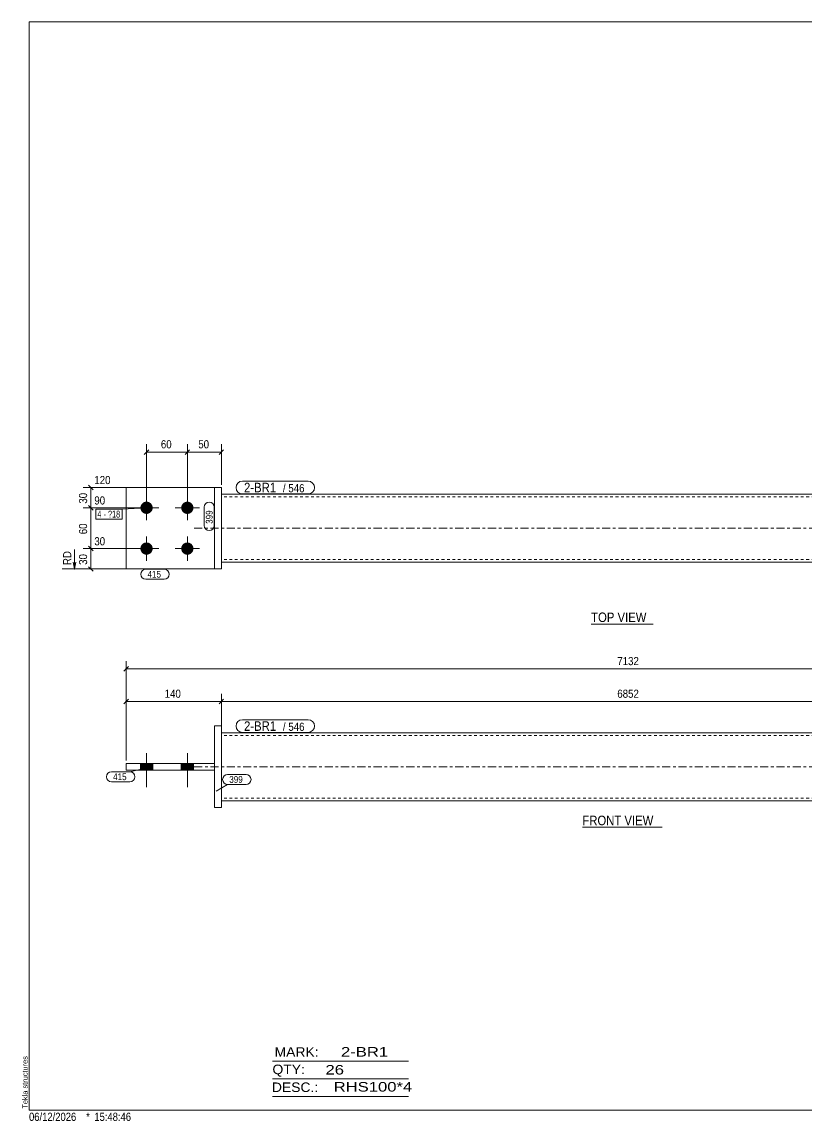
# Model space of a CAD drawing. Header units: millimetres. Extents: x 2 to 579, y 1 to 405.
# Drawn here: x 2.4 to 290.7, y 1 to 405 of the extents above; entities that cross this region are included whole.
import ezdxf

# ---------------------------------------------------------------- set-up
doc = ezdxf.new("R2010")
doc.units = ezdxf.units.MM
for name, pattern in [('XKITLINE00', [0]), ('XKITLINE01', [4, 1, -1, 1, -1]), ('XKITLINE03', [6, 3, -1, 1, -1])]:
    doc.linetypes.add(name, pattern=pattern)
for name, color, linetype, lineweight in [('Bolt', 3, 'Continuous', 0), ('BoltMark', 7, 'Continuous', 0), ('Dimensions', 7, 'Continuous', 0), ('DrawingSheet', 5, 'Continuous', 0), ('OtherObjectType', 7, 'Continuous', 0), ('Part', 2, 'Continuous', 0), ('PartMark', 7, 'Continuous', 0)]:
    doc.layers.add(name, color=color, linetype=linetype, lineweight=lineweight)
doc.styles.add('ARIAL', font='ARIAL.TTF')
doc.styles.add('ARIAL_NARROW', font='ARIALN.TTF')

# ---------------------------------------------------------------- blocks, each defined once
blk = doc.blocks.new('*A2')
at = {"layer": 'Bolt'}
for points in [[(50.45, 132.45), (50.45, 129.95), (45.95, 129.95), (45.95, 132.45)], [(50.45, 132.45), (50.45, 129.95), (45.95, 129.95), (45.95, 132.45)], [(65.45, 132.45), (65.45, 129.95), (60.95, 129.95), (60.95, 132.45)], [(65.45, 132.45), (65.45, 129.95), (60.95, 129.95), (60.95, 132.45)]]:
    blk.add_hatch(color=3, dxfattribs=at).paths.add_polyline_path(points, flags=17)
at = {"layer": 'Bolt', "color": 3, "linetype": 'XKITLINE00', "lineweight": 0}
for p, q in [((48.2, 136.2), (48.2, 123.7)), ((48.2, 136.2), (48.2, 123.7)), ((63.2, 136.2), (63.2, 123.7)), ((63.2, 136.2), (63.2, 123.7)), ((45.95, 132.45), (45.95, 129.95)), ((45.95, 132.45), (45.95, 129.95)), ((50.45, 132.45), (50.45, 129.95)), ((50.45, 132.45), (50.45, 129.95)), ((60.95, 132.45), (60.95, 129.95)), ((60.95, 132.45), (60.95, 129.95)), ((65.45, 132.45), (65.45, 129.95)), ((65.45, 132.45), (65.45, 129.95))]:
    blk.add_line(p, q, dxfattribs=at)
blk = doc.blocks.new('*A3')
at = {"layer": 'Part'}
blk.add_hatch(color=2, dxfattribs=at).paths.add_polyline_path([(300, 145.1), (301.6, 145.1), (300.8, 143.7)], flags=17)
at = {"layer": 'Part', "color": 2, "linetype": 'XKITLINE00', "lineweight": 0}
for p, q in [((75.7, 143.7), (225.7, 143.7)), ((225.8, 143.7), (375.8, 143.7)), ((300.8, 143.7), (300, 145.1)), ((300, 145.1), (301.6, 145.1)), ((301.6, 145.1), (300.8, 143.7)), ((225.7, 118.7), (75.7, 118.7)), ((375.8, 118.7), (225.8, 118.7))]:
    blk.add_line(p, q, dxfattribs=at)
at = {"layer": 'Part', "color": 7, "linetype": 'XKITLINE01', "lineweight": 0}
for p, q in [((75.7, 118.7), (75.7, 143.7)), ((225.7, 142.7), (75.7, 142.7)), ((375.8, 142.7), (225.8, 142.7)), ((375.8, 143.7), (375.8, 118.7)), ((225.7, 119.7), (75.7, 119.7)), ((375.8, 119.7), (225.8, 119.7))]:
    blk.add_line(p, q, dxfattribs=at)
at = {"layer": 'Part', "color": 7, "linetype": 'XKITLINE03', "lineweight": 0}
for p, q in [((65.7, 131.2), (225.7, 131.2)), ((225.8, 131.2), (385.8, 131.2))]:
    blk.add_line(p, q, dxfattribs=at)
at = {"layer": 'Part', "color": 2, "linetype": 'XKITLINE00', "lineweight": 0}
blk.add_circle((300.8, 144.6), 1, dxfattribs=at)
blk = doc.blocks.new('*A6')
at = {"layer": 'Part', "color": 2, "linetype": 'XKITLINE00', "lineweight": 0}
for p, q in [((75.7, 146.2), (73.2, 146.2)), ((73.2, 116.2), (73.2, 146.2)), ((75.7, 116.2), (75.7, 146.2)), ((75.7, 116.2), (73.2, 116.2))]:
    blk.add_line(p, q, dxfattribs=at)
blk = doc.blocks.new('*A7')
at = {"layer": 'Part', "color": 2, "linetype": 'XKITLINE00', "lineweight": 0}
for p, q in [((40.7, 129.95), (40.7, 132.45)), ((40.7, 132.45), (73.2, 132.45)), ((40.7, 129.95), (73.2, 129.95)), ((73.2, 129.95), (73.2, 132.45))]:
    blk.add_line(p, q, dxfattribs=at)
blk = doc.blocks.new('*A9')
at = {"layer": 'Bolt'}
for points in [[(48.14, 224.15), (48.09, 224.15), (48.03, 224.16), (47.98, 224.16), (47.92, 224.17), (47.87, 224.17), (47.82, 224.18), (47.76, 224.19), (47.71, 224.2), (47.65, 224.22), (47.6, 224.23), (47.55, 224.25), (47.49, 224.26), (47.44, 224.28), (47.39, 224.3), (47.34, 224.32), (47.29, 224.34), (47.24, 224.37), (47.19, 224.39), (47.14, 224.42), (47.09, 224.44), (47.04, 224.47), (47, 224.5), (46.95, 224.53), (46.9, 224.56), (46.86, 224.59), (46.82, 224.63), (46.77, 224.66), (46.73, 224.7), (46.69, 224.73), (46.65, 224.77), (46.61, 224.81), (46.57, 224.85), (46.53, 224.89), (46.5, 224.93), (46.46, 224.97), (46.43, 225.02), (46.39, 225.06), (46.36, 225.1), (46.33, 225.15), (46.3, 225.2), (46.27, 225.24), (46.24, 225.29), (46.22, 225.34), (46.19, 225.39), (46.17, 225.44), (46.14, 225.49), (46.12, 225.54), (46.1, 225.59), (46.08, 225.64), (46.06, 225.69), (46.05, 225.75), (46.03, 225.8), (46.02, 225.85), (46, 225.91), (45.99, 225.96), (45.98, 226.02), (45.97, 226.07), (45.97, 226.12), (45.96, 226.18), (45.96, 226.23), (45.95, 226.29), (45.95, 226.34), (45.95, 226.4), (45.95, 226.46), (45.95, 226.51), (45.96, 226.57), (45.96, 226.62), (45.97, 226.68), (45.97, 226.73), (45.98, 226.78), (45.99, 226.84), (46, 226.89), (46.02, 226.95), (46.03, 227), (46.05, 227.05), (46.06, 227.11), (46.08, 227.16), (46.1, 227.21), (46.12, 227.26), (46.14, 227.31), (46.17, 227.36), (46.19, 227.41), (46.22, 227.46), (46.24, 227.51), (46.27, 227.56), (46.3, 227.6), (46.33, 227.65), (46.36, 227.7), (46.39, 227.74), (46.43, 227.78), (46.46, 227.83), (46.5, 227.87), (46.53, 227.91), (46.57, 227.95), (46.61, 227.99), (46.65, 228.03), (46.69, 228.07), (46.73, 228.1), (46.77, 228.14), (46.82, 228.17), (46.86, 228.21), (46.9, 228.24), (46.95, 228.27), (47, 228.3), (47.04, 228.33), (47.09, 228.36), (47.14, 228.38), (47.19, 228.41), (47.24, 228.43), (47.29, 228.46), (47.34, 228.48), (47.39, 228.5), (47.44, 228.52), (47.49, 228.54), (47.55, 228.55), (47.6, 228.57), (47.65, 228.58), (47.71, 228.6), (47.76, 228.61), (47.82, 228.62), (47.87, 228.63), (47.92, 228.63), (47.98, 228.64), (48.03, 228.64), (48.09, 228.65), (48.14, 228.65), (48.2, 228.65), (48.26, 228.65), (48.31, 228.65), (48.37, 228.64), (48.42, 228.64), (48.48, 228.63), (48.53, 228.63), (48.58, 228.62), (48.64, 228.61), (48.69, 228.6), (48.75, 228.58), (48.8, 228.57), (48.85, 228.55), (48.91, 228.54), (48.96, 228.52), (49.01, 228.5), (49.06, 228.48), (49.11, 228.46), (49.16, 228.43), (49.21, 228.41), (49.26, 228.38), (49.31, 228.36), (49.36, 228.33), (49.4, 228.3), (49.45, 228.27), (49.5, 228.24), (49.54, 228.21), (49.58, 228.17), (49.63, 228.14), (49.67, 228.1), (49.71, 228.07), (49.75, 228.03), (49.79, 227.99), (49.83, 227.95), (49.87, 227.91), (49.9, 227.87), (49.94, 227.83), (49.97, 227.78), (50.01, 227.74), (50.04, 227.7), (50.07, 227.65), (50.1, 227.6), (50.13, 227.56), (50.16, 227.51), (50.18, 227.46), (50.21, 227.41), (50.23, 227.36), (50.26, 227.31), (50.28, 227.26), (50.3, 227.21), (50.32, 227.16), (50.34, 227.11), (50.35, 227.05), (50.37, 227), (50.38, 226.95), (50.4, 226.89), (50.41, 226.84), (50.42, 226.78), (50.43, 226.73), (50.43, 226.68), (50.44, 226.62), (50.44, 226.57), (50.45, 226.51), (50.45, 226.46), (50.45, 226.4), (50.45, 226.34), (50.45, 226.29), (50.44, 226.23), (50.44, 226.18), (50.43, 226.12), (50.43, 226.07), (50.42, 226.02), (50.41, 225.96), (50.4, 225.91), (50.38, 225.85), (50.37, 225.8), (50.35, 225.75), (50.34, 225.69), (50.32, 225.64), (50.3, 225.59), (50.28, 225.54), (50.26, 225.49), (50.23, 225.44), (50.21, 225.39), (50.18, 225.34), (50.16, 225.29), (50.13, 225.24), (50.1, 225.2), (50.07, 225.15), (50.04, 225.1), (50.01, 225.06), (49.97, 225.02), (49.94, 224.97), (49.9, 224.93), (49.87, 224.89), (49.83, 224.85), (49.79, 224.81), (49.75, 224.77), (49.71, 224.73), (49.67, 224.7), (49.63, 224.66), (49.58, 224.63), (49.54, 224.59), (49.5, 224.56), (49.45, 224.53), (49.4, 224.5), (49.36, 224.47), (49.31, 224.44), (49.26, 224.42), (49.21, 224.39), (49.16, 224.37), (49.11, 224.34), (49.06, 224.32), (49.01, 224.3), (48.96, 224.28), (48.91, 224.26), (48.85, 224.25), (48.8, 224.23), (48.75, 224.22), (48.69, 224.2), (48.64, 224.19), (48.58, 224.18), (48.53, 224.17), (48.48, 224.17), (48.42, 224.16), (48.37, 224.16), (48.31, 224.15), (48.26, 224.15), (48.2, 224.15)], [(63.14, 224.15), (63.09, 224.15), (63.03, 224.16), (62.98, 224.16), (62.92, 224.17), (62.87, 224.17), (62.82, 224.18), (62.76, 224.19), (62.71, 224.2), (62.65, 224.22), (62.6, 224.23), (62.55, 224.25), (62.49, 224.26), (62.44, 224.28), (62.39, 224.3), (62.34, 224.32), (62.29, 224.34), (62.24, 224.37), (62.19, 224.39), (62.14, 224.42), (62.09, 224.44), (62.04, 224.47), (62, 224.5), (61.95, 224.53), (61.9, 224.56), (61.86, 224.59), (61.82, 224.63), (61.77, 224.66), (61.73, 224.7), (61.69, 224.73), (61.65, 224.77), (61.61, 224.81), (61.57, 224.85), (61.53, 224.89), (61.5, 224.93), (61.46, 224.97), (61.43, 225.02), (61.39, 225.06), (61.36, 225.1), (61.33, 225.15), (61.3, 225.2), (61.27, 225.24), (61.24, 225.29), (61.22, 225.34), (61.19, 225.39), (61.17, 225.44), (61.14, 225.49), (61.12, 225.54), (61.1, 225.59), (61.08, 225.64), (61.06, 225.69), (61.05, 225.75), (61.03, 225.8), (61.02, 225.85), (61, 225.91), (60.99, 225.96), (60.98, 226.02), (60.97, 226.07), (60.97, 226.12), (60.96, 226.18), (60.96, 226.23), (60.95, 226.29), (60.95, 226.34), (60.95, 226.4), (60.95, 226.46), (60.95, 226.51), (60.96, 226.57), (60.96, 226.62), (60.97, 226.68), (60.97, 226.73), (60.98, 226.78), (60.99, 226.84), (61, 226.89), (61.02, 226.95), (61.03, 227), (61.05, 227.05), (61.06, 227.11), (61.08, 227.16), (61.1, 227.21), (61.12, 227.26), (61.14, 227.31), (61.17, 227.36), (61.19, 227.41), (61.22, 227.46), (61.24, 227.51), (61.27, 227.56), (61.3, 227.6), (61.33, 227.65), (61.36, 227.7), (61.39, 227.74), (61.43, 227.78), (61.46, 227.83), (61.5, 227.87), (61.53, 227.91), (61.57, 227.95), (61.61, 227.99), (61.65, 228.03), (61.69, 228.07), (61.73, 228.1), (61.77, 228.14), (61.82, 228.17), (61.86, 228.21), (61.9, 228.24), (61.95, 228.27), (62, 228.3), (62.04, 228.33), (62.09, 228.36), (62.14, 228.38), (62.19, 228.41), (62.24, 228.43), (62.29, 228.46), (62.34, 228.48), (62.39, 228.5), (62.44, 228.52), (62.49, 228.54), (62.55, 228.55), (62.6, 228.57), (62.65, 228.58), (62.71, 228.6), (62.76, 228.61), (62.82, 228.62), (62.87, 228.63), (62.92, 228.63), (62.98, 228.64), (63.03, 228.64), (63.09, 228.65), (63.14, 228.65), (63.2, 228.65), (63.26, 228.65), (63.31, 228.65), (63.37, 228.64), (63.42, 228.64), (63.48, 228.63), (63.53, 228.63), (63.58, 228.62), (63.64, 228.61), (63.69, 228.6), (63.75, 228.58), (63.8, 228.57), (63.85, 228.55), (63.91, 228.54), (63.96, 228.52), (64.01, 228.5), (64.06, 228.48), (64.11, 228.46), (64.16, 228.43), (64.21, 228.41), (64.26, 228.38), (64.31, 228.36), (64.36, 228.33), (64.4, 228.3), (64.45, 228.27), (64.5, 228.24), (64.54, 228.21), (64.58, 228.17), (64.63, 228.14), (64.67, 228.1), (64.71, 228.07), (64.75, 228.03), (64.79, 227.99), (64.83, 227.95), (64.87, 227.91), (64.9, 227.87), (64.94, 227.83), (64.97, 227.78), (65.01, 227.74), (65.04, 227.7), (65.07, 227.65), (65.1, 227.6), (65.13, 227.56), (65.16, 227.51), (65.18, 227.46), (65.21, 227.41), (65.23, 227.36), (65.26, 227.31), (65.28, 227.26), (65.3, 227.21), (65.32, 227.16), (65.34, 227.11), (65.35, 227.05), (65.37, 227), (65.38, 226.95), (65.4, 226.89), (65.41, 226.84), (65.42, 226.78), (65.43, 226.73), (65.43, 226.68), (65.44, 226.62), (65.44, 226.57), (65.45, 226.51), (65.45, 226.46), (65.45, 226.4), (65.45, 226.34), (65.45, 226.29), (65.44, 226.23), (65.44, 226.18), (65.43, 226.12), (65.43, 226.07), (65.42, 226.02), (65.41, 225.96), (65.4, 225.91), (65.38, 225.85), (65.37, 225.8), (65.35, 225.75), (65.34, 225.69), (65.32, 225.64), (65.3, 225.59), (65.28, 225.54), (65.26, 225.49), (65.23, 225.44), (65.21, 225.39), (65.18, 225.34), (65.16, 225.29), (65.13, 225.24), (65.1, 225.2), (65.07, 225.15), (65.04, 225.1), (65.01, 225.06), (64.97, 225.02), (64.94, 224.97), (64.9, 224.93), (64.87, 224.89), (64.83, 224.85), (64.79, 224.81), (64.75, 224.77), (64.71, 224.73), (64.67, 224.7), (64.63, 224.66), (64.58, 224.63), (64.54, 224.59), (64.5, 224.56), (64.45, 224.53), (64.4, 224.5), (64.36, 224.47), (64.31, 224.44), (64.26, 224.42), (64.21, 224.39), (64.16, 224.37), (64.11, 224.34), (64.06, 224.32), (64.01, 224.3), (63.96, 224.28), (63.91, 224.26), (63.85, 224.25), (63.8, 224.23), (63.75, 224.22), (63.69, 224.2), (63.64, 224.19), (63.58, 224.18), (63.53, 224.17), (63.48, 224.17), (63.42, 224.16), (63.37, 224.16), (63.31, 224.15), (63.26, 224.15), (63.2, 224.15)], [(48.14, 209.15), (48.09, 209.15), (48.03, 209.16), (47.98, 209.16), (47.92, 209.17), (47.87, 209.17), (47.82, 209.18), (47.76, 209.19), (47.71, 209.2), (47.65, 209.22), (47.6, 209.23), (47.55, 209.25), (47.49, 209.26), (47.44, 209.28), (47.39, 209.3), (47.34, 209.32), (47.29, 209.34), (47.24, 209.37), (47.19, 209.39), (47.14, 209.42), (47.09, 209.44), (47.04, 209.47), (47, 209.5), (46.95, 209.53), (46.9, 209.56), (46.86, 209.59), (46.82, 209.63), (46.77, 209.66), (46.73, 209.7), (46.69, 209.73), (46.65, 209.77), (46.61, 209.81), (46.57, 209.85), (46.53, 209.89), (46.5, 209.93), (46.46, 209.97), (46.43, 210.02), (46.39, 210.06), (46.36, 210.1), (46.33, 210.15), (46.3, 210.2), (46.27, 210.24), (46.24, 210.29), (46.22, 210.34), (46.19, 210.39), (46.17, 210.44), (46.14, 210.49), (46.12, 210.54), (46.1, 210.59), (46.08, 210.64), (46.06, 210.69), (46.05, 210.75), (46.03, 210.8), (46.02, 210.85), (46, 210.91), (45.99, 210.96), (45.98, 211.02), (45.97, 211.07), (45.97, 211.12), (45.96, 211.18), (45.96, 211.23), (45.95, 211.29), (45.95, 211.34), (45.95, 211.4), (45.95, 211.46), (45.95, 211.51), (45.96, 211.57), (45.96, 211.62), (45.97, 211.68), (45.97, 211.73), (45.98, 211.78), (45.99, 211.84), (46, 211.89), (46.02, 211.95), (46.03, 212), (46.05, 212.05), (46.06, 212.11), (46.08, 212.16), (46.1, 212.21), (46.12, 212.26), (46.14, 212.31), (46.17, 212.36), (46.19, 212.41), (46.22, 212.46), (46.24, 212.51), (46.27, 212.56), (46.3, 212.6), (46.33, 212.65), (46.36, 212.7), (46.39, 212.74), (46.43, 212.78), (46.46, 212.83), (46.5, 212.87), (46.53, 212.91), (46.57, 212.95), (46.61, 212.99), (46.65, 213.03), (46.69, 213.07), (46.73, 213.1), (46.77, 213.14), (46.82, 213.17), (46.86, 213.21), (46.9, 213.24), (46.95, 213.27), (47, 213.3), (47.04, 213.33), (47.09, 213.36), (47.14, 213.38), (47.19, 213.41), (47.24, 213.43), (47.29, 213.46), (47.34, 213.48), (47.39, 213.5), (47.44, 213.52), (47.49, 213.54), (47.55, 213.55), (47.6, 213.57), (47.65, 213.58), (47.71, 213.6), (47.76, 213.61), (47.82, 213.62), (47.87, 213.63), (47.92, 213.63), (47.98, 213.64), (48.03, 213.64), (48.09, 213.65), (48.14, 213.65), (48.2, 213.65), (48.26, 213.65), (48.31, 213.65), (48.37, 213.64), (48.42, 213.64), (48.48, 213.63), (48.53, 213.63), (48.58, 213.62), (48.64, 213.61), (48.69, 213.6), (48.75, 213.58), (48.8, 213.57), (48.85, 213.55), (48.91, 213.54), (48.96, 213.52), (49.01, 213.5), (49.06, 213.48), (49.11, 213.46), (49.16, 213.43), (49.21, 213.41), (49.26, 213.38), (49.31, 213.36), (49.36, 213.33), (49.4, 213.3), (49.45, 213.27), (49.5, 213.24), (49.54, 213.21), (49.58, 213.17), (49.63, 213.14), (49.67, 213.1), (49.71, 213.07), (49.75, 213.03), (49.79, 212.99), (49.83, 212.95), (49.87, 212.91), (49.9, 212.87), (49.94, 212.83), (49.97, 212.78), (50.01, 212.74), (50.04, 212.7), (50.07, 212.65), (50.1, 212.6), (50.13, 212.56), (50.16, 212.51), (50.18, 212.46), (50.21, 212.41), (50.23, 212.36), (50.26, 212.31), (50.28, 212.26), (50.3, 212.21), (50.32, 212.16), (50.34, 212.11), (50.35, 212.05), (50.37, 212), (50.38, 211.95), (50.4, 211.89), (50.41, 211.84), (50.42, 211.78), (50.43, 211.73), (50.43, 211.68), (50.44, 211.62), (50.44, 211.57), (50.45, 211.51), (50.45, 211.46), (50.45, 211.4), (50.45, 211.34), (50.45, 211.29), (50.44, 211.23), (50.44, 211.18), (50.43, 211.12), (50.43, 211.07), (50.42, 211.02), (50.41, 210.96), (50.4, 210.91), (50.38, 210.85), (50.37, 210.8), (50.35, 210.75), (50.34, 210.69), (50.32, 210.64), (50.3, 210.59), (50.28, 210.54), (50.26, 210.49), (50.23, 210.44), (50.21, 210.39), (50.18, 210.34), (50.16, 210.29), (50.13, 210.24), (50.1, 210.2), (50.07, 210.15), (50.04, 210.1), (50.01, 210.06), (49.97, 210.02), (49.94, 209.97), (49.9, 209.93), (49.87, 209.89), (49.83, 209.85), (49.79, 209.81), (49.75, 209.77), (49.71, 209.73), (49.67, 209.7), (49.63, 209.66), (49.58, 209.63), (49.54, 209.59), (49.5, 209.56), (49.45, 209.53), (49.4, 209.5), (49.36, 209.47), (49.31, 209.44), (49.26, 209.42), (49.21, 209.39), (49.16, 209.37), (49.11, 209.34), (49.06, 209.32), (49.01, 209.3), (48.96, 209.28), (48.91, 209.26), (48.85, 209.25), (48.8, 209.23), (48.75, 209.22), (48.69, 209.2), (48.64, 209.19), (48.58, 209.18), (48.53, 209.17), (48.48, 209.17), (48.42, 209.16), (48.37, 209.16), (48.31, 209.15), (48.26, 209.15), (48.2, 209.15)], [(63.14, 209.15), (63.09, 209.15), (63.03, 209.16), (62.98, 209.16), (62.92, 209.17), (62.87, 209.17), (62.82, 209.18), (62.76, 209.19), (62.71, 209.2), (62.65, 209.22), (62.6, 209.23), (62.55, 209.25), (62.49, 209.26), (62.44, 209.28), (62.39, 209.3), (62.34, 209.32), (62.29, 209.34), (62.24, 209.37), (62.19, 209.39), (62.14, 209.42), (62.09, 209.44), (62.04, 209.47), (62, 209.5), (61.95, 209.53), (61.9, 209.56), (61.86, 209.59), (61.82, 209.63), (61.77, 209.66), (61.73, 209.7), (61.69, 209.73), (61.65, 209.77), (61.61, 209.81), (61.57, 209.85), (61.53, 209.89), (61.5, 209.93), (61.46, 209.97), (61.43, 210.02), (61.39, 210.06), (61.36, 210.1), (61.33, 210.15), (61.3, 210.2), (61.27, 210.24), (61.24, 210.29), (61.22, 210.34), (61.19, 210.39), (61.17, 210.44), (61.14, 210.49), (61.12, 210.54), (61.1, 210.59), (61.08, 210.64), (61.06, 210.69), (61.05, 210.75), (61.03, 210.8), (61.02, 210.85), (61, 210.91), (60.99, 210.96), (60.98, 211.02), (60.97, 211.07), (60.97, 211.12), (60.96, 211.18), (60.96, 211.23), (60.95, 211.29), (60.95, 211.34), (60.95, 211.4), (60.95, 211.46), (60.95, 211.51), (60.96, 211.57), (60.96, 211.62), (60.97, 211.68), (60.97, 211.73), (60.98, 211.78), (60.99, 211.84), (61, 211.89), (61.02, 211.95), (61.03, 212), (61.05, 212.05), (61.06, 212.11), (61.08, 212.16), (61.1, 212.21), (61.12, 212.26), (61.14, 212.31), (61.17, 212.36), (61.19, 212.41), (61.22, 212.46), (61.24, 212.51), (61.27, 212.56), (61.3, 212.6), (61.33, 212.65), (61.36, 212.7), (61.39, 212.74), (61.43, 212.78), (61.46, 212.83), (61.5, 212.87), (61.53, 212.91), (61.57, 212.95), (61.61, 212.99), (61.65, 213.03), (61.69, 213.07), (61.73, 213.1), (61.77, 213.14), (61.82, 213.17), (61.86, 213.21), (61.9, 213.24), (61.95, 213.27), (62, 213.3), (62.04, 213.33), (62.09, 213.36), (62.14, 213.38), (62.19, 213.41), (62.24, 213.43), (62.29, 213.46), (62.34, 213.48), (62.39, 213.5), (62.44, 213.52), (62.49, 213.54), (62.55, 213.55), (62.6, 213.57), (62.65, 213.58), (62.71, 213.6), (62.76, 213.61), (62.82, 213.62), (62.87, 213.63), (62.92, 213.63), (62.98, 213.64), (63.03, 213.64), (63.09, 213.65), (63.14, 213.65), (63.2, 213.65), (63.26, 213.65), (63.31, 213.65), (63.37, 213.64), (63.42, 213.64), (63.48, 213.63), (63.53, 213.63), (63.58, 213.62), (63.64, 213.61), (63.69, 213.6), (63.75, 213.58), (63.8, 213.57), (63.85, 213.55), (63.91, 213.54), (63.96, 213.52), (64.01, 213.5), (64.06, 213.48), (64.11, 213.46), (64.16, 213.43), (64.21, 213.41), (64.26, 213.38), (64.31, 213.36), (64.36, 213.33), (64.4, 213.3), (64.45, 213.27), (64.5, 213.24), (64.54, 213.21), (64.58, 213.17), (64.63, 213.14), (64.67, 213.1), (64.71, 213.07), (64.75, 213.03), (64.79, 212.99), (64.83, 212.95), (64.87, 212.91), (64.9, 212.87), (64.94, 212.83), (64.97, 212.78), (65.01, 212.74), (65.04, 212.7), (65.07, 212.65), (65.1, 212.6), (65.13, 212.56), (65.16, 212.51), (65.18, 212.46), (65.21, 212.41), (65.23, 212.36), (65.26, 212.31), (65.28, 212.26), (65.3, 212.21), (65.32, 212.16), (65.34, 212.11), (65.35, 212.05), (65.37, 212), (65.38, 211.95), (65.4, 211.89), (65.41, 211.84), (65.42, 211.78), (65.43, 211.73), (65.43, 211.68), (65.44, 211.62), (65.44, 211.57), (65.45, 211.51), (65.45, 211.46), (65.45, 211.4), (65.45, 211.34), (65.45, 211.29), (65.44, 211.23), (65.44, 211.18), (65.43, 211.12), (65.43, 211.07), (65.42, 211.02), (65.41, 210.96), (65.4, 210.91), (65.38, 210.85), (65.37, 210.8), (65.35, 210.75), (65.34, 210.69), (65.32, 210.64), (65.3, 210.59), (65.28, 210.54), (65.26, 210.49), (65.23, 210.44), (65.21, 210.39), (65.18, 210.34), (65.16, 210.29), (65.13, 210.24), (65.1, 210.2), (65.07, 210.15), (65.04, 210.1), (65.01, 210.06), (64.97, 210.02), (64.94, 209.97), (64.9, 209.93), (64.87, 209.89), (64.83, 209.85), (64.79, 209.81), (64.75, 209.77), (64.71, 209.73), (64.67, 209.7), (64.63, 209.66), (64.58, 209.63), (64.54, 209.59), (64.5, 209.56), (64.45, 209.53), (64.4, 209.5), (64.36, 209.47), (64.31, 209.44), (64.26, 209.42), (64.21, 209.39), (64.16, 209.37), (64.11, 209.34), (64.06, 209.32), (64.01, 209.3), (63.96, 209.28), (63.91, 209.26), (63.85, 209.25), (63.8, 209.23), (63.75, 209.22), (63.69, 209.2), (63.64, 209.19), (63.58, 209.18), (63.53, 209.17), (63.48, 209.17), (63.42, 209.16), (63.37, 209.16), (63.31, 209.15), (63.26, 209.15), (63.2, 209.15)]]:
    blk.add_hatch(color=3, dxfattribs=at).paths.add_polyline_path(points, flags=17)
at = {"layer": 'Bolt', "color": 3, "linetype": 'XKITLINE00', "lineweight": 0}
for p, q in [((48.2, 230.9), (48.2, 221.9)), ((63.2, 230.9), (63.2, 221.9)), ((52.7, 226.4), (43.7, 226.4)), ((67.7, 226.4), (58.7, 226.4)), ((48.2, 215.9), (48.2, 206.9)), ((63.2, 215.9), (63.2, 206.9)), ((52.7, 211.4), (43.7, 211.4)), ((67.7, 211.4), (58.7, 211.4))]:
    blk.add_line(p, q, dxfattribs=at)
blk = doc.blocks.new('*A10')
at = {"layer": 'Part'}
blk.add_hatch(color=2, dxfattribs=at).paths.add_polyline_path([(300, 220.3), (301.6, 220.3), (300.8, 218.9)], flags=17)
at = {"layer": 'Part', "color": 2, "linetype": 'XKITLINE00', "lineweight": 0}
for p, q in [((225.7, 231.4), (75.7, 231.4)), ((375.8, 231.4), (225.8, 231.4)), ((300.8, 218.9), (300, 220.3)), ((300, 220.3), (301.6, 220.3)), ((301.6, 220.3), (300.8, 218.9)), ((225.7, 206.4), (75.7, 206.4)), ((375.8, 206.4), (225.8, 206.4))]:
    blk.add_line(p, q, dxfattribs=at)
at = {"layer": 'Part', "color": 7, "linetype": 'XKITLINE01', "lineweight": 0}
for p, q in [((75.7, 206.4), (75.7, 231.4)), ((225.7, 230.4), (75.7, 230.4)), ((375.8, 230.4), (225.8, 230.4)), ((375.8, 206.4), (375.8, 231.4)), ((225.7, 207.4), (75.7, 207.4)), ((375.8, 207.4), (225.8, 207.4))]:
    blk.add_line(p, q, dxfattribs=at)
at = {"layer": 'Part', "color": 7, "linetype": 'XKITLINE03', "lineweight": 0}
for p, q in [((65.7, 218.9), (225.7, 218.9)), ((225.8, 218.9), (385.8, 218.9))]:
    blk.add_line(p, q, dxfattribs=at)
at = {"layer": 'Part', "color": 2, "linetype": 'XKITLINE00', "lineweight": 0}
blk.add_circle((300.8, 219.8), 1, dxfattribs=at)
blk = doc.blocks.new('*A13')
at = {"layer": 'Part', "color": 2, "linetype": 'XKITLINE00', "lineweight": 0}
for p, q in [((75.7, 233.9), (73.2, 233.9)), ((73.2, 233.9), (73.2, 203.9)), ((75.7, 203.9), (75.7, 233.9)), ((73.2, 203.9), (75.7, 203.9))]:
    blk.add_line(p, q, dxfattribs=at)
blk = doc.blocks.new('*A14')
at = {"layer": 'Part', "color": 2, "linetype": 'XKITLINE00', "lineweight": 0}
for p, q in [((40.7, 203.9), (40.7, 233.9)), ((40.7, 233.9), (73.2, 233.9)), ((40.7, 203.9), (73.2, 203.9))]:
    blk.add_line(p, q, dxfattribs=at)
at = {"layer": 'Part', "color": 7, "linetype": 'XKITLINE01', "lineweight": 0}
blk.add_line((73.2, 203.9), (73.2, 233.9), dxfattribs=at)
blk = doc.blocks.new('*A15')
at = {"layer": 'DrawingSheet', "color": 5, "linetype": 'XKITLINE00', "lineweight": 0}
for p, q in [((579, 405), (5, 405)), ((5, 405), (5, 5)), ((579, 5), (579, 405)), ((5, 5), (579, 5))]:
    blk.add_line(p, q, dxfattribs=at)
at = {"layer": 'DrawingSheet', "color": 5, "style": 'ARIAL', "width": 0.85}
blk.add_text('Tekla structures', height=2, rotation=90, dxfattribs=at).set_placement((4.5, 5.5))
blk = doc.blocks.new('*A19')
at = {"layer": 'OtherObjectType', "color": 6, "linetype": 'XKITLINE00', "lineweight": 0}
for p, q in [((94.5, 23), (144.5, 23)), ((94.5, 16.5), (144.5, 16.5)), ((94.5, 10), (144.5, 10))]:
    blk.add_line(p, q, dxfattribs=at)
at = {"layer": 'OtherObjectType', "color": 6, "style": 'ARIAL_NARROW'}
for s, width, p in [('MARK:', 1.275, (95.27, 24.58)), ('2-BR1', 1.525501, (119.69, 24.65)), ('QTY:', 1.275, (94.5, 18.19)), ('26', 1.525501, (113.99, 18.05)), ('DESC.:', 1.275, (94.29, 11.63)), ('RHS100*4', 1.525501, (117, 11.79))]:
    blk.add_text(s, height=3.5, dxfattribs=dict(at, width=width)).set_placement(p)
blk = doc.blocks.new('*A22')
at = {"layer": 'OtherObjectType', "color": 7, "style": 'ARIAL_NARROW', "width": 1.008832}
for s, p in [('06/12/2026', (4.99, 1)), ('15:48:46', (29, 1)), ('*', (26, 1))]:
    blk.add_text(s, height=3, dxfattribs=at).set_placement(p)
blk = doc.blocks.new('*A23')
at = {"layer": 'Dimensions', "color": 7, "linetype": 'XKITLINE00', "lineweight": 0}
for p, q in [((40.7, 133.45), (40.7, 170.05)), ((410.8, 133.45), (410.8, 170.05)), ((41.55, 168.05), (39.85, 166.35)), ((40.7, 167.2), (410.8, 167.2)), ((411.65, 168.05), (409.95, 166.35))]:
    blk.add_line(p, q, dxfattribs=at)
at = {"layer": 'Dimensions', "color": 3}
for p in [(40.7, 167.2), (410.8, 167.2)]:
    blk.add_point(p, dxfattribs=at)
at = {"layer": 'Dimensions', "color": 3, "style": 'ARIAL', "width": 0.85}
blk.add_text('7132', height=3, dxfattribs=at).set_placement((221.3, 168.55))
blk = doc.blocks.new('*A24')
at = {"layer": 'Dimensions', "color": 7, "linetype": 'XKITLINE00', "lineweight": 0}
for p, q in [((40.7, 133.45), (40.7, 158.05)), ((75.7, 144.7), (75.7, 158.05)), ((41.55, 156.05), (39.85, 154.35)), ((40.7, 155.2), (75.7, 155.2)), ((76.55, 156.05), (74.85, 154.35))]:
    blk.add_line(p, q, dxfattribs=at)
at = {"layer": 'Dimensions', "color": 3}
for p in [(40.7, 155.2), (75.7, 155.2)]:
    blk.add_point(p, dxfattribs=at)
at = {"layer": 'Dimensions', "color": 3, "style": 'ARIAL', "width": 0.85}
blk.add_text('140', height=3, dxfattribs=at).set_placement((54.86, 156.55))
blk = doc.blocks.new('*A25')
at = {"layer": 'Dimensions', "color": 7, "linetype": 'XKITLINE00', "lineweight": 0}
for p, q in [((75.7, 144.7), (75.7, 158.05)), ((375.8, 144.7), (375.8, 158.05)), ((76.55, 156.05), (74.85, 154.35)), ((75.7, 155.2), (375.8, 155.2)), ((376.65, 156.05), (374.95, 154.35))]:
    blk.add_line(p, q, dxfattribs=at)
at = {"layer": 'Dimensions', "color": 3}
for p in [(75.7, 155.2), (375.8, 155.2)]:
    blk.add_point(p, dxfattribs=at)
at = {"layer": 'Dimensions', "color": 3, "style": 'ARIAL', "width": 0.85}
blk.add_text('6852', height=3, dxfattribs=at).set_placement((221.3, 156.55))
blk = doc.blocks.new('*A27')
at = {"layer": 'PartMark', "color": 7, "linetype": 'XKITLINE00', "lineweight": 0}
for p, q in [((35.31, 129.37), (42.08, 129.37)), ((47.27, 130.52), (42.08, 129.37)), ((35.31, 125.67), (42.08, 125.67))]:
    blk.add_line(p, q, dxfattribs=at)
for centre, start, end in [((35.31, 127.52), 90, 270), ((42.08, 127.52), 270, 90)]:
    blk.add_arc(centre, 1.85, start, end, dxfattribs=at)
at = {"layer": 'PartMark', "color": 3, "style": 'ARIAL', "width": 0.85}
blk.add_text('415', height=2.5, dxfattribs=at).set_placement((35.91, 126.27))
blk = doc.blocks.new('*A28')
at = {"layer": 'PartMark', "color": 7, "linetype": 'XKITLINE00', "lineweight": 0}
for p, q in [((78.02, 128.37), (84.78, 128.37)), ((73.77, 122.27), (78.02, 124.67)), ((78.02, 124.67), (84.78, 124.67))]:
    blk.add_line(p, q, dxfattribs=at)
for centre, start, end in [((78.02, 126.52), 90, 270), ((84.78, 126.52), 270, 90)]:
    blk.add_arc(centre, 1.85, start, end, dxfattribs=at)
at = {"layer": 'PartMark', "color": 3, "style": 'ARIAL', "width": 0.85}
blk.add_text('399', height=2.5, dxfattribs=at).set_placement((78.62, 125.27))
blk = doc.blocks.new('*A31')
at = {"layer": 'PartMark', "color": 7, "linetype": 'XKITLINE00', "lineweight": 0}
for p, q in [((83.45, 148.5), (107.62, 148.5)), ((83.45, 143.8), (107.62, 143.8))]:
    blk.add_line(p, q, dxfattribs=at)
for centre, start, end in [((83.45, 146.15), 90, 270), ((107.62, 146.15), 270, 90)]:
    blk.add_arc(centre, 2.35, start, end, dxfattribs=at)
at = {"layer": 'PartMark', "color": 1, "style": 'ARIAL', "width": 0.85}
blk.add_text('2-BR1', height=3.5, dxfattribs=at).set_placement((84.05, 144.4))
at = {"layer": 'PartMark', "color": 3, "style": 'ARIAL', "width": 0.85}
for s, p in [('/', (98.33, 144.4)), ('546', (100.34, 144.4))]:
    blk.add_text(s, height=3, dxfattribs=at).set_placement(p)
blk = doc.blocks.new('*A32')
at = {"layer": 'OtherObjectType', "color": 7, "linetype": 'XKITLINE00', "lineweight": 0}
blk.add_line((208.46, 108.95), (237.76, 108.95), dxfattribs=at)
at = {"layer": 'OtherObjectType', "color": 7, "style": 'ARIAL', "width": 0.85}
blk.add_text('FRONT VIEW', height=3.5, dxfattribs=at).set_placement((208.46, 109.7))
blk = doc.blocks.new('*A35')
at = {"layer": 'Dimensions', "color": 7, "linetype": 'XKITLINE00', "lineweight": 0}
for p, q in [((49.05, 247.75), (47.35, 246.05)), ((48.2, 227.4), (48.2, 249.75)), ((48.2, 246.9), (63.2, 246.9)), ((64.05, 247.75), (62.35, 246.05)), ((63.2, 227.4), (63.2, 249.75))]:
    blk.add_line(p, q, dxfattribs=at)
at = {"layer": 'Dimensions', "color": 3}
for p in [(48.2, 246.9), (63.2, 246.9)]:
    blk.add_point(p, dxfattribs=at)
at = {"layer": 'Dimensions', "color": 3, "style": 'ARIAL', "width": 0.85}
blk.add_text('60', height=3, dxfattribs=at).set_placement((53.47, 248.25))
blk = doc.blocks.new('*A36')
at = {"layer": 'Dimensions', "color": 7, "linetype": 'XKITLINE00', "lineweight": 0}
for p, q in [((64.05, 247.75), (62.35, 246.05)), ((63.2, 227.4), (63.2, 249.75)), ((63.2, 246.9), (75.7, 246.9)), ((76.55, 247.75), (74.85, 246.05)), ((75.7, 234.9), (75.7, 249.75))]:
    blk.add_line(p, q, dxfattribs=at)
at = {"layer": 'Dimensions', "color": 3}
for p in [(63.2, 246.9), (75.7, 246.9)]:
    blk.add_point(p, dxfattribs=at)
at = {"layer": 'Dimensions', "color": 3, "style": 'ARIAL', "width": 0.85}
blk.add_text('50', height=3, dxfattribs=at).set_placement((67.22, 248.25))
blk = doc.blocks.new('*A40')
at = {"layer": 'Dimensions', "color": 7, "linetype": 'XKITLINE00', "lineweight": 0}
for p, q in [((21.7, 211.12), (21.7, 203.9)), ((47.2, 211.4), (24.85, 211.4)), ((26.85, 212.25), (28.55, 210.55)), ((27.7, 203.9), (27.7, 211.4)), ((21.2, 206.4), (21.7, 203.9)), ((22.2, 206.4), (21.7, 203.9)), ((72.2, 203.9), (17.2, 203.9)), ((72.2, 203.9), (24.85, 203.9)), ((26.85, 204.75), (28.55, 203.05))]:
    blk.add_line(p, q, dxfattribs=at)
at = {"layer": 'Dimensions', "color": 3}
for p in [(27.7, 211.4), (27.7, 203.9)]:
    blk.add_point(p, dxfattribs=at)
at = {"layer": 'Dimensions', "color": 7}
blk.add_point((21.7, 203.9), dxfattribs=at)
at = {"layer": 'Dimensions', "color": 3, "style": 'ARIAL', "width": 0.85}
blk.add_text('30', height=3, dxfattribs=at).set_placement((29, 212.6))
for s, p in [('RD', (20.5, 205.34)), ('30', (26.35, 205.42))]:
    blk.add_text(s, height=3, rotation=90.0002, dxfattribs=at).set_placement(p)
blk = doc.blocks.new('*A41')
at = {"layer": 'Dimensions', "color": 7, "linetype": 'XKITLINE00', "lineweight": 0}
for p, q in [((47.2, 226.4), (24.85, 226.4)), ((26.85, 227.25), (28.55, 225.55)), ((27.7, 211.4), (27.7, 226.4)), ((47.2, 211.4), (24.85, 211.4)), ((26.85, 212.25), (28.55, 210.55))]:
    blk.add_line(p, q, dxfattribs=at)
at = {"layer": 'Dimensions', "color": 3}
for p in [(27.7, 226.4), (27.7, 211.4)]:
    blk.add_point(p, dxfattribs=at)
at = {"layer": 'Dimensions', "color": 3, "style": 'ARIAL', "width": 0.85}
blk.add_text('90', height=3, dxfattribs=at).set_placement((29, 227.6))
blk.add_text('60', height=3, rotation=90.0002, dxfattribs=at).set_placement((26.35, 216.67))
blk = doc.blocks.new('*A42')
at = {"layer": 'Dimensions', "color": 7, "linetype": 'XKITLINE00', "lineweight": 0}
for p, q in [((26.85, 234.75), (28.55, 233.05)), ((72.2, 233.9), (24.85, 233.9)), ((27.7, 226.4), (27.7, 233.9)), ((47.2, 226.4), (24.85, 226.4)), ((26.85, 227.25), (28.55, 225.55))]:
    blk.add_line(p, q, dxfattribs=at)
at = {"layer": 'Dimensions', "color": 3}
for p in [(27.7, 233.9), (27.7, 226.4)]:
    blk.add_point(p, dxfattribs=at)
at = {"layer": 'Dimensions', "color": 3, "style": 'ARIAL', "width": 0.85}
blk.add_text('120', height=3, dxfattribs=at).set_placement((29, 235.1))
blk.add_text('30', height=3, rotation=90.0002, dxfattribs=at).set_placement((26.35, 227.92))
blk = doc.blocks.new('*A43')
at = {"layer": 'BoltMark', "color": 7, "linetype": 'XKITLINE00', "lineweight": 0}
for p, q in [((48.2, 226.4), (39.2, 225.92)), ((29.51, 225.92), (39.2, 225.92)), ((29.51, 222.22), (29.51, 225.92)), ((39.2, 222.22), (39.2, 225.92)), ((29.51, 222.22), (39.2, 222.22))]:
    blk.add_line(p, q, dxfattribs=at)
at = {"layer": 'BoltMark', "color": 3, "style": 'ARIAL_NARROW', "width": 0.85}
for s, p in [('4', (30.11, 222.82)), ('-', (32.38, 222.82)), ('?18', (34.04, 222.82))]:
    blk.add_text(s, height=2.5, dxfattribs=at).set_placement(p)
blk = doc.blocks.new('*A45')
at = {"layer": 'PartMark', "color": 7, "linetype": 'XKITLINE00', "lineweight": 0}
for p, q in [((47.95, 203.8), (54.71, 203.8)), ((47.95, 200.1), (54.71, 200.1))]:
    blk.add_line(p, q, dxfattribs=at)
for centre, start, end in [((47.95, 201.95), 90, 270), ((54.71, 201.95), 270, 90)]:
    blk.add_arc(centre, 1.85, start, end, dxfattribs=at)
at = {"layer": 'PartMark', "color": 3, "style": 'ARIAL', "width": 0.85}
blk.add_text('415', height=2.5, dxfattribs=at).set_placement((48.55, 200.7))
blk = doc.blocks.new('*A46')
at = {"layer": 'PartMark', "color": 7, "linetype": 'XKITLINE00', "lineweight": 0}
for p, q in [((69.4, 219.89), (69.4, 226.65)), ((73.1, 219.89), (73.1, 226.65))]:
    blk.add_line(p, q, dxfattribs=at)
for centre, start, end in [((71.25, 226.65), 0, 180), ((71.25, 219.89), 180, 0)]:
    blk.add_arc(centre, 1.85, start, end, dxfattribs=at)
at = {"layer": 'PartMark', "color": 3, "style": 'ARIAL', "width": 0.85}
blk.add_text('399', height=2.5, rotation=90.0002, dxfattribs=at).set_placement((72.5, 220.49))
blk = doc.blocks.new('*A49')
at = {"layer": 'PartMark', "color": 7, "linetype": 'XKITLINE00', "lineweight": 0}
for p, q in [((83.45, 236.2), (107.62, 236.2)), ((83.45, 231.5), (107.62, 231.5))]:
    blk.add_line(p, q, dxfattribs=at)
for centre, start, end in [((83.45, 233.85), 90, 270), ((107.62, 233.85), 270, 90)]:
    blk.add_arc(centre, 2.35, start, end, dxfattribs=at)
at = {"layer": 'PartMark', "color": 1, "style": 'ARIAL', "width": 0.85}
blk.add_text('2-BR1', height=3.5, dxfattribs=at).set_placement((84.05, 232.1))
at = {"layer": 'PartMark', "color": 3, "style": 'ARIAL', "width": 0.85}
for s, p in [('/', (98.33, 232.1)), ('546', (100.34, 232.1))]:
    blk.add_text(s, height=3, dxfattribs=at).set_placement(p)
blk = doc.blocks.new('*A50')
at = {"layer": 'OtherObjectType', "color": 7, "linetype": 'XKITLINE00', "lineweight": 0}
blk.add_line((211.69, 183.65), (234.51, 183.65), dxfattribs=at)
at = {"layer": 'OtherObjectType', "color": 7, "style": 'ARIAL', "width": 0.85}
blk.add_text('TOP VIEW', height=3.5, dxfattribs=at).set_placement((211.69, 184.4))

msp = doc.modelspace()

# ---------------------------------------------------------------- block references
at = {"lineweight": 0}
for name in ['*A15', '*A35', '*A36', '*A42', '*A49', '*A41', '*A14', '*A9', '*A13', '*A43', '*A46', '*A40', '*A45', '*A50', '*A23', '*A24', '*A25', '*A6', '*A31', '*A2', '*A27', '*A7', '*A28', '*A32', '*A19', '*A22']:
    msp.add_blockref(name, (0, 0), dxfattribs=at)
at = {"layer": 'Part', "lineweight": 0}
for name in ['*A10', '*A3']:
    msp.add_blockref(name, (0, 0), dxfattribs=at)

doc.saveas('drawing.dxf')
